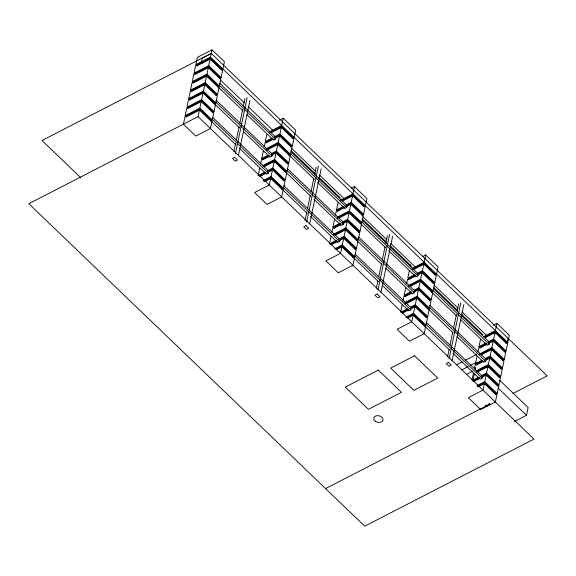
<?xml version="1.0" encoding="UTF-8"?>
<svg xmlns="http://www.w3.org/2000/svg" width="576" height="576" viewBox="0 0 576 576"><rect width="100%" height="100%" fill="white"/><g stroke="black" fill="none" stroke-linecap="round" stroke-linejoin="round"><path stroke-width="0.86" d="M489.456 403.949L489.708 404.388M489.845 404.302L489.614 403.891M485.417 406.123L485.604 406.454M186.415 116.863L185.177 115.668L186.696 108.382L201.355 100.843L213.761 112.745L212.234 120.038L210.694 120.83M189.972 99.857L188.726 98.669L190.253 91.382L204.905 83.837L217.31 95.746L215.784 103.032L214.243 103.824M191.743 91.354L190.505 90.166L192.024 82.879L206.683 75.341L219.089 87.242L217.562 94.529L216.022 95.321M193.522 82.85L192.283 81.662L193.802 74.376L208.462 66.838L220.86 78.739L219.341 86.026L217.8 86.825M198.058 116.633L533.995 439.092L364.738 526.169L28.8 203.71L198.058 116.633L199.577 109.346L211.982 121.248L210.456 128.534L195.804 136.08L183.398 124.171L184.925 116.885L199.577 109.346M185.177 115.668L199.836 108.13L201.355 100.843M203.134 92.34L188.474 99.878L186.955 107.172L201.607 99.626L203.134 92.34L215.532 104.249L214.013 111.535L212.465 112.327M188.726 98.669L203.386 91.13L204.905 83.837M190.505 90.166L205.164 82.627L206.683 75.341M192.283 81.662L206.935 74.124L208.462 66.838M210.233 58.334L195.581 65.873L194.054 73.159L208.714 65.621L210.233 58.334L222.638 70.236L221.112 77.53L219.571 78.322M212.011 49.831L197.359 57.37L195.833 64.663L210.492 57.118L212.011 49.831L224.417 61.74L222.89 69.026L221.35 69.818M199.49 110.124L199.742 108.907L211.154 119.858L210.895 121.075L199.49 110.124L186.005 117.058L186.257 115.848L199.742 108.907M201.262 101.621L201.521 100.404L212.926 111.362L212.674 112.572L201.262 101.621L187.783 108.554L188.035 107.345L201.521 100.404M203.04 93.118L203.292 91.908L214.704 102.859L214.452 104.069L203.04 93.118L189.554 100.058L189.814 98.842L203.292 91.908M204.818 84.614L205.07 83.405L216.482 94.356L216.23 95.573L204.818 84.614L191.333 91.555L191.585 90.338L205.07 83.405M206.59 76.118L206.849 74.902L218.254 85.853L218.002 87.07L206.59 76.118L193.111 83.052L193.363 81.835L206.849 74.902M208.368 67.615L208.62 66.398L220.032 77.35L219.78 78.566L208.368 67.615L194.882 74.549L195.142 73.339L208.62 66.398M210.146 59.112L210.398 57.895L221.81 68.846L221.558 70.063L210.146 59.112L196.661 66.046L196.913 64.836L210.398 57.895M233.928 151.387L235.577 143.496M236.304 139.997L239.054 126.85M239.789 123.343L242.712 109.318M243.266 106.69L244.915 98.798M235.426 153.749L247.14 97.654M238.428 155.578L249.962 100.361M258.35 174.73L259.704 168.257M260.633 163.8L261.482 159.754L269.194 155.786M262.973 159.725L261.734 158.537L263.261 151.25M264.19 146.794L265.032 142.747L272.75 138.78M266.53 142.726L265.291 141.53L266.81 134.244M239.263 148.068L266.414 174.132L268.38 173.124L268.783 171.209L212.537 117.223M243.475 131.63L269.978 157.075L271.944 156.06L272.347 154.152L216.101 100.166M247.01 114.696L273.521 140.134L275.486 139.126L275.882 137.218L219.643 83.232M270.806 177.718L269.287 185.004L254.628 192.542L267.034 204.451L281.686 196.913L283.212 189.619L270.806 177.718L263.866 181.289M263.347 180.468L271.066 176.501L272.585 169.214L284.99 181.123L283.464 188.41L281.923 189.202M267.437 170.777L272.837 168.005L274.363 160.711L286.762 172.62L285.242 179.906L283.702 180.698M274.615 159.502L276.134 152.215L288.54 164.117L287.021 171.403L274.615 159.502L262.274 165.852M271.764 153.382L276.394 150.998L277.913 143.712L290.318 155.614L288.792 162.9L287.251 163.699M265.824 148.846L278.165 142.495L279.691 135.209L292.09 147.11L290.57 154.404L289.03 155.196M274.543 136.771L279.943 133.992L281.462 126.706L293.868 138.614L292.349 145.901L290.801 146.693M292.579 138.19L294.12 137.398L295.646 130.111L283.241 118.202L281.722 125.489L270.151 131.443M270.72 178.495L270.972 177.278L282.384 188.237L282.132 189.446L270.72 178.495L265.169 181.354M272.498 169.992L272.75 168.782L284.162 179.734L283.903 180.943L272.498 169.992L267.739 172.44M274.27 161.489L274.522 160.279L285.934 171.23L285.682 172.447L274.27 161.489L263.959 166.795M276.048 152.993L276.3 151.776L287.712 162.727L287.46 163.944L276.048 152.993L271.289 155.441M277.826 144.49L278.078 143.273L289.49 154.224L289.231 155.441L277.826 144.49L266.717 150.199M279.598 135.986L279.857 134.77L291.262 145.721L291.01 146.938L279.598 135.986L274.838 138.434M281.376 127.483L281.628 126.266L293.04 137.225L292.788 138.434L281.376 127.483L271.066 132.79M304.978 220.637L306.806 211.874M307.541 208.368L310.284 195.221M311.018 191.714L313.762 178.567M314.496 175.061L316.145 167.177M306.655 222.12L318.37 166.025M309.658 223.949L321.192 168.739M329.58 243.101L330.934 236.628M331.87 232.171L332.712 228.125L340.423 224.158M334.202 228.103L332.964 226.908L334.49 219.622M335.419 215.172L336.262 211.118L343.98 207.151M337.759 211.097L336.521 209.909L338.04 202.622M310.493 216.439L337.644 242.503L339.61 241.495L340.013 239.587L283.766 185.602M314.057 199.382L341.208 225.446L343.174 224.438L343.577 222.523L287.33 168.538M317.599 182.448L344.75 208.505L346.716 207.497L347.112 205.589L290.873 151.603M336.398 249.725L341.95 246.866L353.362 257.818L353.614 256.608L342.202 245.657L340.517 253.375L325.858 260.914L338.263 272.822L352.922 265.284L354.442 257.998L342.036 246.089L335.866 249.264M334.577 248.846L342.295 244.872L343.98 237.154L355.392 248.105L355.133 249.322L343.728 238.363L339.761 240.408M338.666 239.148L344.066 236.376L345.758 228.65L357.163 239.602L356.911 240.818L345.499 229.867L335.189 235.166M333.504 234.223L345.845 227.873L347.53 220.147L358.942 231.098L358.69 232.315L347.278 221.364L343.31 223.402M342.223 222.149L347.623 219.37L349.308 211.644L360.72 222.595L360.461 223.812L349.056 212.861L338.746 218.167M337.054 217.217L349.394 210.866L351.086 203.141L362.491 214.099L362.239 215.309L350.827 204.358L346.068 206.806M345.773 205.142L351.173 202.363L352.858 194.645L364.27 205.596L364.018 206.806L352.606 195.854L342.295 201.161M363.809 206.561L365.35 205.769L366.876 198.482L354.47 186.581L352.951 193.867L340.61 200.21M353.153 257.573L354.694 256.781L356.22 249.494L343.814 237.586L339.185 239.969M354.931 249.07L356.472 248.278L357.991 240.991L345.593 229.09L334.022 235.037M356.702 240.574L358.25 239.774L359.77 232.488L347.371 220.586L342.742 222.962M358.481 232.07L360.022 231.271L361.548 223.985L349.142 212.083L337.572 218.038M360.259 223.567L361.8 222.775L363.319 215.489L350.921 203.58L346.291 205.963M362.03 215.064L363.578 214.272L365.098 206.986L352.699 195.077L341.899 200.635M376.387 288.13L377.849 281.117M378.77 276.739L381.514 263.592M382.248 260.086L384.991 246.938M385.726 243.432L387.374 235.548M378.065 289.613L389.599 234.403M380.887 292.32L392.609 236.232M400.644 312.286L402.163 304.999M402.926 301.356L403.942 296.496L411.653 292.529M405.439 296.474L404.194 295.279L405.72 287.993M406.649 283.543L407.491 279.49L415.21 275.522M409.27 270.994L407.75 278.28L414.691 274.709M410.198 266.537L410.537 264.917M382.37 285.437L408.874 310.874L410.839 309.866L411.242 307.958L354.996 253.973M385.934 268.38L412.438 293.818L414.403 292.81L414.806 290.902L358.56 236.916M388.829 250.819L415.98 276.883L417.946 275.868L418.342 273.96L362.102 219.974M413.273 314.46L411.746 321.746L397.094 329.292L409.493 341.194L424.152 333.655L425.671 326.369L413.273 314.46L407.095 317.635M413.525 313.25L415.044 305.964L427.45 317.866L425.923 325.152L413.525 313.25L405.806 317.218M410.674 307.13L415.296 304.747L416.822 297.461L429.221 309.362L427.702 316.649L426.161 317.448M404.734 302.594L417.074 296.244L418.601 288.958L430.999 300.859L429.48 308.146L427.932 308.945M414.223 290.124L418.853 287.741L420.372 280.454L432.778 292.363L431.251 299.65L429.71 300.442M408.283 285.588L420.631 279.238L422.15 271.951L434.556 283.86L433.03 291.146L431.489 291.938M417.002 273.514L422.402 270.742L423.929 263.448L436.327 275.357L434.808 282.643L433.26 283.435M435.038 274.932L436.579 274.14L438.106 266.854L425.7 254.952L424.181 262.238L411.84 268.589M413.179 315.238L413.431 314.028L424.843 324.979L424.591 326.196L413.179 315.238L407.628 318.096M414.958 306.742L415.21 305.525L426.622 316.476L426.362 317.693L414.958 306.742L410.99 308.779M416.729 298.238L416.988 297.022L428.393 307.973L428.141 309.19L416.729 298.238L405.626 303.948M418.507 289.735L418.759 288.518L430.171 299.47L429.919 300.686L418.507 289.735L414.54 291.773M420.286 281.232L420.538 280.015L431.95 290.974L431.698 292.183L420.286 281.232L409.975 286.538M422.057 272.729L422.316 271.519L433.721 282.47L433.469 283.68L422.057 272.729L418.097 274.774M423.835 264.226L424.087 263.016L435.499 273.967L435.247 275.184L423.835 264.226L413.525 269.532M447.617 356.501L449.086 349.495M450 345.11L452.743 331.963M453.478 328.457L456.408 314.438M457.135 310.932L458.604 303.919M449.114 358.862L460.829 302.774M452.117 360.698L463.838 304.603M472.046 379.85L473.393 373.37M474.329 368.921L475.171 364.867L482.89 360.9M476.669 364.846L475.423 363.658L476.95 356.364M477.878 351.914L478.728 347.868L486.439 343.894M480.218 347.839L478.98 346.651L480.499 339.365M472.91 381.125L474.523 373.392M475.236 369.958L475.776 367.38M452.952 353.189L480.103 379.253L482.076 378.238L482.472 376.33L426.233 322.344M457.164 336.751L483.667 362.189L485.633 361.181L486.036 359.273L429.79 305.287M460.706 319.81L487.21 345.254L489.175 344.239L489.571 342.331L433.332 288.346M478.066 386.878L484.409 383.616L495.821 394.567L496.073 393.35L484.661 382.399L482.976 390.125L468.324 397.663L480.722 409.565L495.382 402.026L496.901 394.74L484.502 382.831L477.554 386.41M477.043 385.589L484.754 381.622L486.439 373.896L497.851 384.847L497.599 386.064L486.187 375.113L482.22 377.15M481.133 375.898L486.533 373.118L488.218 365.393L499.622 376.344L499.37 377.561L487.958 366.61L476.856 372.319M475.963 370.966L488.304 364.615L489.989 356.89L501.401 367.848L501.149 369.058L489.737 358.106L484.978 360.554M485.453 358.495L490.082 356.112L491.767 348.394L503.179 359.345L502.927 360.554L491.515 349.603L481.205 354.91M479.513 353.959L491.861 347.616L493.546 339.89L504.958 350.842L504.698 352.058L493.294 341.1L489.326 343.145M488.232 341.892L493.632 339.113L495.317 331.387L506.729 342.338L506.477 343.555L495.065 332.604L484.754 337.903M506.268 343.31L507.816 342.511L509.335 335.225L496.93 323.323L495.41 330.61L483.84 336.564M508.018 338.342L507.262 341.986L505.757 342.756M495.612 394.315L497.153 393.523L498.679 386.237L486.274 374.335L481.651 376.711M497.39 385.819L498.931 385.02L500.458 377.734L488.052 365.832L476.482 371.786M499.169 377.316L500.71 376.524L502.229 369.23L489.83 357.329L485.201 359.712M500.94 368.813L502.481 368.021L504.007 360.734L491.602 348.826L480.809 354.384M502.718 360.31L504.259 359.518L505.786 352.231L493.38 340.322L488.75 342.706M504.497 351.806L506.038 351.014L507.557 343.728L495.158 331.826L484.358 337.378M514.548 421.452L526.493 415.303L528.12 407.527L499.702 380.254M485.77 406.375L485.59 405.972M488.441 404.892L487.85 405.526M211.248 53.474L202.212 58.126L201.449 61.769L202.745 63.014M279.382 120.19L283.241 118.202M269.734 132.394L281.628 126.266M270.67 132.264L281.462 126.706M265.291 141.53L272.232 137.959M272.714 138.442L266.371 141.71L266.119 142.92L273.254 139.248M275.098 137.218L279.857 134.77M275.062 137.592L279.691 135.209M266.177 149.393L278.078 143.273M266.342 149.666L277.913 143.712M261.734 158.537L267.905 155.362M268.373 155.858L262.814 158.71L262.562 159.926L269.705 156.254M271.541 154.224L276.3 151.776M271.512 154.591L276.134 152.215M263.419 165.989L274.522 160.279M263.563 166.27L274.363 160.711M258.185 175.543L265.126 171.972M259.265 175.716L265.608 172.454M267.991 171.23L272.75 168.782M259.474 175.961L265.644 172.786M267.955 171.598L272.585 169.214M259.805 176.522L266.148 173.261M263.837 180.95L270.972 177.278M351.389 188.165L354.47 186.581M340.963 200.765L352.858 194.645M336.521 209.909L343.462 206.338M343.944 206.82L337.601 210.082L337.349 211.298L344.484 207.626M346.327 205.589L351.086 203.141M338.206 217.361L349.308 211.644M332.964 226.908L339.905 223.337M340.394 223.819L334.051 227.088L333.792 228.298L340.934 224.626M342.77 222.595L347.53 220.147M333.857 234.77L345.758 228.65M329.414 243.914L336.355 240.343M330.494 244.087L336.838 240.826M339.221 239.602L343.98 237.154M330.703 244.332L336.874 241.157M331.034 244.894L337.378 241.632M335.858 248.918L342.202 245.657M422.618 256.536L425.7 254.952M412.985 268.726L424.087 263.016M412.358 269.402L423.929 263.448M415.174 275.191L408.83 278.453L408.578 279.67L415.714 275.998M417.557 273.967L422.316 271.519M417.521 274.334L422.15 271.951M408.643 286.142L420.538 280.015M409.572 286.013L420.372 280.454M404.194 295.279L411.142 291.708M411.624 292.19L405.281 295.459L405.022 296.669L412.164 292.997M414.799 290.563L418.759 288.518M413.971 291.341L418.601 288.958M405.086 303.142L416.988 297.022M405.252 303.408L416.822 297.461M401.414 311.89L407.585 308.714M401.724 312.458L408.074 309.197M410.45 307.973L415.21 305.525M401.933 312.703L408.103 309.535M410.414 308.34L415.044 305.964M402.264 313.265L408.607 310.003M406.296 317.7L413.431 314.028M493.078 325.303L496.93 323.323M484.214 337.097L495.317 331.387M478.98 346.651L485.921 343.08M486.403 343.562L480.06 346.824L479.808 348.041L486.943 344.369M488.786 342.338L493.546 339.89M456.631 364.723L462.204 361.85M465.394 360.216L476.546 354.478M479.873 354.514L491.767 348.394M461.65 369.914L468.05 366.624M470.448 365.393L476.042 362.513M475.423 363.658L481.594 360.482M482.062 360.972L476.51 363.83L476.251 365.047L483.394 361.368M486.029 358.934L489.989 356.89M466.423 374.4L472.817 371.11M476.316 371.513L488.218 365.393M472.644 380.261L478.044 377.482M472.954 380.83L479.304 377.568M481.68 376.344L486.439 373.896M473.162 381.082L479.333 377.906M473.494 381.636L479.844 378.374M477.526 386.071L484.661 382.399M325.57 488.57L487.886 405.072M512.87 393.53L547.2 375.869L211.262 53.41L42.005 140.486L80.921 177.84M485.381 405.828L485.302 406.21M210.492 57.118L507.816 342.511M208.714 65.621L221.112 77.53M279.943 133.992L292.349 145.901M351.173 202.363L363.578 214.272M422.402 270.742L434.808 282.643M493.632 339.113L506.038 351.014M220.241 79.805L244.217 102.823M248.105 106.553L273.377 130.81M291.521 148.226L315.49 171.238M319.378 174.967L344.65 199.224M362.794 216.641L386.77 239.652M390.658 243.389L415.93 267.646M434.074 285.055L458.042 308.074M461.93 311.803L487.202 336.06M290.93 150.473L315.554 174.118M318.802 177.228L340.186 197.755M362.225 218.909L386.201 241.927M390.089 245.657L411.48 266.184M433.512 287.338L457.495 310.356M461.383 314.086L482.767 334.62M219.24 85.14L275.486 139.126M290.47 153.511L346.716 207.497M361.699 221.882L417.946 275.868M432.936 290.254L489.175 344.239M206.935 74.124L219.341 86.026M278.165 142.495L290.57 154.404M349.394 210.866L361.8 222.775M420.631 279.238L433.03 291.146M491.861 347.616L504.259 359.518M217.922 86.767L243.137 110.974M289.152 155.146L314.366 179.345M361.03 224.136L385.596 247.716M431.611 291.888L456.826 316.087M205.164 82.627L217.562 94.529M276.394 150.998L288.792 162.9M347.623 219.37L360.022 231.271M418.853 287.741L431.251 299.65M490.082 356.112L502.481 368.021M215.705 102.074L271.944 156.06M286.934 170.453L343.174 224.438M358.164 238.824L414.403 292.81M429.394 307.195L485.633 361.181M203.386 91.13L215.784 103.032M345.845 227.873L358.25 239.774M417.074 296.244L429.48 308.146M488.304 364.615L500.71 376.524M215.028 104.328L239.594 127.908M286.258 172.699L310.824 196.279M357.487 241.078L382.054 264.658M428.717 309.449L453.283 333.029M201.607 99.626L214.013 111.535M272.837 168.005L285.242 179.906M344.066 236.376L356.472 248.278M415.296 304.747L427.702 316.649M486.533 373.118L498.931 385.02M498.074 388.03L526.493 415.303M212.141 119.138L268.38 173.124M283.37 187.51L339.61 241.495M354.6 255.881L410.839 309.866M425.83 324.252L482.076 378.238M199.836 108.13L212.234 120.038M271.066 176.501L283.464 188.41M342.295 244.872L354.694 256.781M484.754 381.622L497.153 393.523M210.816 120.766L236.03 144.965M282.694 189.763L307.26 213.343M353.923 258.134L378.49 281.714M424.512 325.886L449.719 350.086M488.563 404.914A1.836 0.806 -9.2 0 1 489.967 404.41M487.814 405.49A3.874 3.031 48.2 0 1 485.899 406.368M485.892 406.289A2.606 2.182 65.9 0 1 485.626 406.246M485.899 405.439A2.606 0.439 -17 0 1 485.683 405.511M486.475 404.87A3.874 1.404 -15.9 0 1 485.719 405.166M488.714 403.812A1.836 1.318 48.5 0 1 490.061 403.524M234.691 157.248L232.459 158.4L235.282 161.107L237.514 159.962L234.691 157.248M305.921 225.626L303.696 226.771L306.511 229.478L308.743 228.334L305.921 225.626M377.15 293.998L374.926 295.142L377.741 297.85L379.973 296.705L377.15 293.998M378.281 370.073L345.24 387.072L368.417 409.32L401.458 392.321L378.281 370.073M414.583 355.817L390.715 368.093L413.892 390.341L437.753 378.065L414.583 355.817M448.38 362.369L446.155 363.514L448.978 366.221L451.202 365.076L448.38 362.369M375.358 421.286A4.687 3.334 11.8 0 0 382.939 420.12A4.687 3.334 11.8 0 0 376.848 415.699A4.687 3.334 11.8 0 0 375.358 421.286"/></g></svg>
